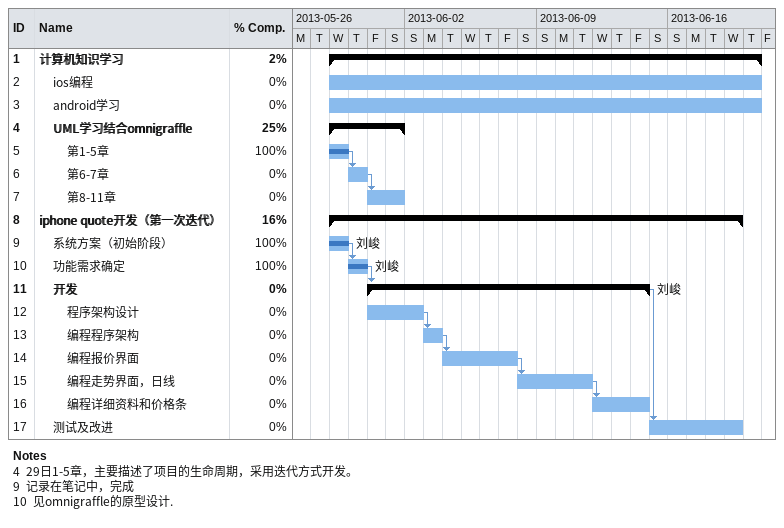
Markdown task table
| ID | Level | Task | Start | Finish | Predecessors | Resources | % complete |
|---|---|---|---|---|---|---|---|
| 1 | 1 | **计算机知识学习** | 2013-05-29 | 2013-06-20 |  |  | 2 |
| 2 | 2 | ios编程 | 2013-05-29 | 2013-06-20 |  |  | 0 |
| 3 | 2 | android学习 | 2013-05-29 | 2013-06-20 |  |  | 0 |
| 4 | 2 | **UML学习结合omnigraffle** | 2013-05-29 | 2013-06-01 |  |  | 25 |
| 5 | 3 | 第1-5章 | 2013-05-29 | 2013-05-29 |  |  | 100 |
| 6 | 3 | 第6-7章 | 2013-05-30 | 2013-05-30 | 5 |  | 0 |
| 7 | 3 | 第8-11章 | 2013-05-31 | 2013-06-01 | 6 |  | 0 |
| 8 | 1 | **iphone quote开发（第一次迭代）** | 2013-05-29 | 2013-06-19 |  |  | 16 |
| 9 | 2 | 系统方案（初始阶段） | 2013-05-29 | 2013-05-29 |  | 刘峻 | 100 |
| 10 | 2 | 功能需求确定 | 2013-05-30 | 2013-05-30 | 9 | 刘峻 | 100 |
| 11 | 2 | **开发** | 2013-05-31 | 2013-06-14 | 10 | 刘峻 | 0 |
| 12 | 3 | 程序架构设计 | 2013-05-31 | 2013-06-02 |  |  | 0 |
| 13 | 3 | 编程程序架构 | 2013-06-03 | 2013-06-03 | 12 |  | 0 |
| 14 | 3 | 编程报价界面 | 2013-06-04 | 2013-06-07 | 13 |  | 0 |
| 15 | 3 | 编程走势界面，日线 | 2013-06-08 | 2013-06-11 | 14 |  | 0 |
| 16 | 3 | 编程详细资料和价格条 | 2013-06-12 | 2013-06-14 | 15 |  | 0 |
| 17 | 2 | 测试及改进 | 2013-06-15 | 2013-06-19 | 11 |  | 0 |

Notes
- 4: 29日1-5章，主要描述了项目的生命周期，采用迭代方式开发。
- 9: 记录在笔记中，完成
- 10: 见omnigraffle的原型设计.
